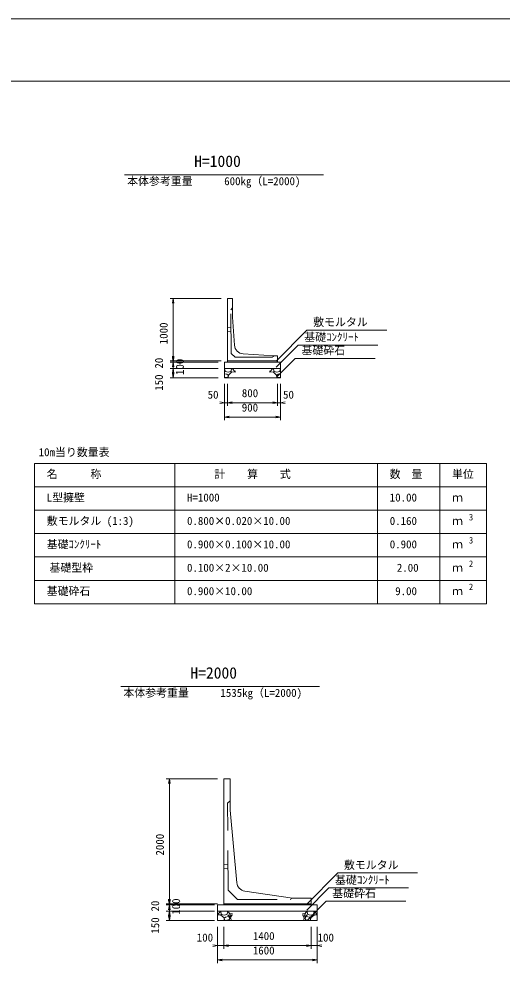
# Model space of a CAD drawing. Units: millimetres, scale not verified. Extents: x 0 to 84100, y 0 to 59400.
# Drawn here: x 34300 to 49799, y 29138 to 59400 of the extents above; entities that cross this region are included whole.
import ezdxf
from ezdxf.enums import TextEntityAlignment as Align

# ---------------------------------------------------------------- set-up
doc = ezdxf.new("R2010")
doc.units = ezdxf.units.MM
doc.header["$LTSCALE"] = 100
doc.linetypes.add('USER1', pattern=[19.05, 12.7, -6.35])
for name, color, linetype, lineweight in [('D-MTR-FRAM（材料表図枠）', 2, 'Continuous', 18), ('D-STR-DIM（寸法）', 7, 'Continuous', 18), ('D-STR-HTXT（旗揚げ）', 7, 'Continuous', 18), ('D-STR-STRn（構造物）', 7, 'Continuous', 18), ('D-STR（構造物外形線）', 1, 'Continuous', 18), ('D-TTL(外枠）', 2, 'Continuous', 18), ('DEFPOINTS_2', 8, 'Continuous', 18)]:
    doc.layers.add(name, color=color, linetype=linetype, lineweight=lineweight)
for name, color, linetype in [('D-MTR-TXT(文字列）', 7, 'Continuous'), ('D-MTR（材料表タイトル）', 7, 'Continuous'), ('D-STR-TXT（文字）', 7, 'Continuous'), ('D-TTL-TXT（文字）', 7, 'Continuous')]:
    doc.layers.add(name, color=color, linetype=linetype)
doc.styles.add('ＭＳ ゴシック', font='')
doc.styles.get('ＭＳ ゴシック').set_extended_font_data('MS Gothic')

msp = doc.modelspace()

# ---------------------------------------------------------------- linework, layer by layer
at = {"layer": 'D-MTR-FRAM（材料表図枠）'}
for p, q in [((34800, 45154.4), (49300, 45154.4)), ((34800, 40654.4), (34800, 45154.4)), ((39300, 40654.4), (39300, 45154.4)), ((45800, 40654.4), (45800, 45154.4)), ((47800, 41954.4), (47800, 45154.4)), ((47800, 40654.4), (47800, 45154.4)), ((49300, 40654.4), (49300, 45154.4)), ((34800, 44404.4), (49300, 44404.4)), ((34800, 43654.4), (49300, 43654.4)), ((34800, 42904.4), (49300, 42904.4)), ((34800, 42154.4), (49300, 42154.4)), ((34800, 41404.4), (49300, 41404.4)), ((34800, 40654.4), (49300, 40654.4))]:
    msp.add_line(p, q, dxfattribs=at)
at = {"layer": 'D-STR-DIM（寸法）'}
for p, q in [((40793.1, 50440), (39148.1, 50440)), ((39223.1, 50290), (39248.1, 50440)), ((39248.1, 50440), (39248.1, 50420)), ((39248.1, 50440), (39273.1, 50290)), ((39248.1, 48460), (39248.1, 50420)), ((40793.1, 48440), (39148.1, 48440)), ((40793.1, 48440), (39148.1, 48440)), ((39248.1, 48440), (39223.1, 48590)), ((39248.1, 48440), (39223.1, 48590)), ((39248.1, 48400), (39223.1, 48550)), ((39273.1, 48590), (39248.1, 48440)), ((39273.1, 48590), (39248.1, 48440)), ((39273.1, 48550), (39248.1, 48400)), ((39248.1, 48460), (39248.1, 48480)), ((39248.1, 48440), (39248.1, 48460)), ((39248.1, 48440), (39248.1, 48460)), ((39248.1, 48420), (39248.1, 48440)), ((39248.1, 48440), (39248.1, 48400)), ((39248.1, 48400), (39248.1, 48420)), ((40693.1, 48400), (39148.1, 48400)), ((40693.1, 48400), (39148.1, 48400)), ((40693.1, 48200), (39148.1, 48200)), ((40693.1, 48200), (39148.1, 48200)), ((39223.1, 48250), (39248.1, 48400)), ((39223.1, 48050), (39248.1, 48200)), ((39223.1, 48050), (39248.1, 48200)), ((39248.1, 48400), (39248.1, 48200)), ((39248.1, 48400), (39248.1, 48380)), ((39248.1, 48400), (39273.1, 48250)), ((39248.1, 48380), (39248.1, 48360)), ((39248.1, 48200), (39248.1, 48180)), ((39248.1, 48200), (39273.1, 48050)), ((39248.1, 48200), (39248.1, 48180)), ((39248.1, 48200), (39273.1, 48050)), ((39248.1, 48180), (39248.1, 47920)), ((39248.1, 48180), (39248.1, 48160)), ((40693.1, 47900), (39148.1, 47900)), ((39248.1, 47900), (39223.1, 48050)), ((39273.1, 48050), (39248.1, 47900)), ((39248.1, 47900), (39248.1, 47920)), ((40893.1, 47700), (40893.1, 46999.7)), ((40893.1, 47700), (40893.1, 46537.1)), ((40993.1, 47700), (40993.1, 46999.7)), ((40993.1, 47700), (40993.1, 46999.7)), ((42593.1, 47700), (42593.1, 46999.7)), ((42593.1, 47700), (42593.1, 46999.7)), ((42693.1, 47700), (42693.1, 46999.7)), ((42693.1, 47700), (42693.1, 46537.1)), ((40743.1, 47124.7), (40893.1, 47099.7)), ((40893.1, 47099.7), (40743.1, 47074.7)), ((40873.1, 47099.7), (40853.1, 47099.7)), ((40893.1, 47099.7), (40873.1, 47099.7)), ((40993.1, 47099.7), (40893.1, 47099.7)), ((40993.1, 47099.7), (41143.1, 47124.7)), ((40993.1, 47099.7), (41143.1, 47124.7)), ((40993.1, 47099.7), (41013.1, 47099.7)), ((41143.1, 47074.7), (40993.1, 47099.7)), ((40993.1, 47099.7), (41013.1, 47099.7)), ((41143.1, 47074.7), (40993.1, 47099.7)), ((41013.1, 47099.7), (41033.1, 47099.7)), ((41013.1, 47099.7), (42573.1, 47099.7)), ((42443.1, 47124.7), (42593.1, 47099.7)), ((42443.1, 47124.7), (42593.1, 47099.7)), ((42593.1, 47099.7), (42443.1, 47074.7)), ((42593.1, 47099.7), (42443.1, 47074.7)), ((42573.1, 47099.7), (42553.1, 47099.7)), ((42593.1, 47099.7), (42573.1, 47099.7)), ((42593.1, 47099.7), (42573.1, 47099.7)), ((42593.1, 47099.7), (42693.1, 47099.7)), ((42693.1, 47099.7), (42843.1, 47124.7)), ((42693.1, 47099.7), (42713.1, 47099.7)), ((42843.1, 47074.7), (42693.1, 47099.7)), ((42713.1, 47099.7), (42733.1, 47099.7)), ((40893.1, 46637.1), (41043.1, 46662.1)), ((40893.1, 46637.1), (40913.1, 46637.1)), ((41043.1, 46612.1), (40893.1, 46637.1)), ((42673.1, 46637.1), (40913.1, 46637.1)), ((42543.1, 46662.1), (42693.1, 46637.1)), ((42693.1, 46637.1), (42543.1, 46612.1)), ((42693.1, 46637.1), (42673.1, 46637.1)), ((40671.4, 35040.6), (39026.4, 35040.6)), ((39101.4, 34890.6), (39126.4, 35040.6)), ((39126.4, 35040.6), (39126.4, 35020.6)), ((39126.4, 35040.6), (39151.4, 34890.6)), ((39126.4, 35020.6), (39126.4, 31060.6)), ((39126.4, 31040.6), (39101.4, 31190.6)), ((39126.4, 31040.6), (39101.4, 31190.6)), ((39151.4, 31190.6), (39126.4, 31040.6)), ((39151.4, 31190.6), (39126.4, 31040.6)), ((40671.4, 31040.6), (39026.4, 31040.6)), ((40671.4, 31040.6), (39026.4, 31040.6)), ((40571.4, 31000.6), (39026.4, 31000.6)), ((40571.4, 31000.6), (39026.4, 31000.6)), ((39126.4, 31000.6), (39101.4, 31150.6)), ((39101.4, 30850.6), (39126.4, 31000.6)), ((39151.4, 31150.6), (39126.4, 31000.6)), ((39126.4, 31060.6), (39126.4, 31080.6)), ((39126.4, 31040.6), (39126.4, 31060.6)), ((39126.4, 31040.6), (39126.4, 31060.6)), ((39126.4, 31020.6), (39126.4, 31040.6)), ((39126.4, 31040.6), (39126.4, 31000.6)), ((39126.4, 31000.6), (39126.4, 31020.6)), ((39126.4, 31000.6), (39126.4, 30800.6)), ((39126.4, 31000.6), (39126.4, 30980.6)), ((39126.4, 31000.6), (39151.4, 30850.6)), ((39126.4, 30980.6), (39126.4, 30960.6)), ((40571.4, 30800.6), (39026.4, 30800.6)), ((40571.4, 30800.6), (39026.4, 30800.6)), ((39101.4, 30650.6), (39126.4, 30800.6)), ((39101.4, 30650.6), (39126.4, 30800.6)), ((39126.4, 30500.6), (39101.4, 30650.6)), ((39126.4, 30800.6), (39126.4, 30780.6)), ((39126.4, 30800.6), (39151.4, 30650.6)), ((39126.4, 30800.6), (39126.4, 30780.6)), ((39126.4, 30800.6), (39151.4, 30650.6)), ((39126.4, 30780.6), (39126.4, 30520.6)), ((39126.4, 30780.6), (39126.4, 30760.6)), ((39151.4, 30650.6), (39126.4, 30500.6)), ((40571.4, 30500.6), (39026.4, 30500.6)), ((39126.4, 30500.6), (39126.4, 30520.6)), ((40671.4, 30300.6), (40671.4, 29600.3)), ((40671.4, 30300.6), (40671.4, 29137.6)), ((40871.4, 30300.6), (40871.4, 29600.3)), ((40871.4, 30300.6), (40871.4, 29600.3)), ((43671.4, 30300.6), (43671.4, 29600.3)), ((43671.4, 30300.6), (43671.4, 29600.3)), ((43871.4, 30300.6), (43871.4, 29600.3)), ((43871.4, 30300.6), (43871.4, 29137.6)), ((40521.4, 29725.3), (40671.4, 29700.3)), ((40671.4, 29700.3), (40521.4, 29675.3)), ((40651.4, 29700.3), (40631.4, 29700.3)), ((40671.4, 29700.3), (40651.4, 29700.3)), ((40871.4, 29700.3), (40671.4, 29700.3)), ((40871.4, 29700.3), (41021.4, 29725.3)), ((40871.4, 29700.3), (41021.4, 29725.3)), ((40871.4, 29700.3), (40891.4, 29700.3)), ((41021.4, 29675.3), (40871.4, 29700.3)), ((40871.4, 29700.3), (40891.4, 29700.3)), ((41021.4, 29675.3), (40871.4, 29700.3)), ((40891.4, 29700.3), (40911.4, 29700.3)), ((40891.4, 29700.3), (43651.4, 29700.3)), ((43521.4, 29725.3), (43671.4, 29700.3)), ((43521.4, 29725.3), (43671.4, 29700.3)), ((43671.4, 29700.3), (43521.4, 29675.3)), ((43671.4, 29700.3), (43521.4, 29675.3)), ((43651.4, 29700.3), (43631.4, 29700.3)), ((43671.4, 29700.3), (43651.4, 29700.3)), ((43671.4, 29700.3), (43651.4, 29700.3)), ((43671.4, 29700.3), (43871.4, 29700.3)), ((43871.4, 29700.3), (44021.4, 29725.3)), ((43871.4, 29700.3), (43891.4, 29700.3)), ((44021.4, 29675.3), (43871.4, 29700.3)), ((43891.4, 29700.3), (43911.4, 29700.3)), ((40671.4, 29237.6), (40821.4, 29262.6)), ((40671.4, 29237.6), (40691.4, 29237.6)), ((40821.4, 29212.6), (40671.4, 29237.6)), ((43851.4, 29237.6), (40691.4, 29237.6)), ((43721.4, 29262.6), (43871.4, 29237.6)), ((43871.4, 29237.6), (43721.4, 29212.6)), ((43871.4, 29237.6), (43851.4, 29237.6))]:
    msp.add_line(p, q, dxfattribs=at)
at = {"layer": 'D-STR-HTXT（旗揚げ）'}
for p, q in [((37690.2, 54400), (44068.5, 54400)), ((42547.6, 48425.3), (43539.3, 49426.6)), ((46099.1, 49426.6), (43539.3, 49426.6)), ((42547.6, 48234.8), (43253.6, 48947.6)), ((45813.4, 48947.6), (43253.6, 48947.6)), ((42576.9, 47926.5), (43164.8, 48520.2)), ((45724.7, 48520.2), (43164.8, 48520.2)), ((37568.5, 38000.6), (43946.9, 38000.6)), ((43535, 31025.9), (44526.7, 32027.1)), ((47086.5, 32027.1), (44526.7, 32027.1)), ((43535, 30835.4), (44241, 31548.2)), ((46800.8, 31548.2), (44241, 31548.2)), ((43564.3, 30527.1), (44152.2, 31120.7)), ((46712, 31120.7), (44152.2, 31120.7))]:
    msp.add_line(p, q, dxfattribs=at)
at = {"layer": 'D-STR-STRn（構造物）'}
for p, q in [((40993.1, 48440), (40993.1, 48400)), ((42593.1, 48440), (42593.1, 48400)), ((40893.1, 48400), (42693.1, 48400)), ((40893.1, 47900), (40893.1, 48400)), ((40893.1, 48200), (42693.1, 48200)), ((40898.7, 48169.1), (40928.6, 48099.1)), ((40904.1, 48169.2), (40917.3, 48200)), ((41098.9, 48098.8), (41123.9, 48168.8)), ((41109.6, 48200), (41123.8, 48169.1)), ((41158.7, 48169), (41170.3, 48200)), ((41213.7, 48109.9), (41158.7, 48169.9)), ((42372.4, 48109.9), (42427.4, 48169.9)), ((42427.5, 48169), (42415.8, 48200)), ((42487.2, 48098.8), (42462.2, 48168.8)), ((42476.6, 48200), (42462.3, 48169.1)), ((42687.5, 48169.1), (42657.5, 48099.1)), ((42682.1, 48169.2), (42668.9, 48200)), ((42693.1, 47900), (42693.1, 48400)), ((40898.8, 48069.1), (40893.1, 48071)), ((40893.1, 48066.1), (40898.2, 48069.2)), ((40974.4, 48014.5), (40893.1, 48026.7)), ((40893.1, 47915.4), (40988.9, 47903.9)), ((40893.1, 47900), (42693.1, 47900)), ((40928.3, 48098.6), (41013.3, 48073.6)), ((41014.3, 47978.5), (40974.3, 48013.5)), ((40988.1, 47903.9), (41013.1, 47948.9)), ((41013.7, 47949.1), (41013.7, 47979.1)), ((41014.2, 48073.6), (41099.2, 48098.6)), ((41018.8, 47984), (41014.8, 47900)), ((41134.2, 48089.1), (41019.2, 47984.1)), ((41252.2, 48078.5), (41133.9, 48088.4)), ((41252.2, 48113.1), (41213.1, 48109.7)), ((42334, 48113.1), (42373, 48109.7)), ((42334, 48078.5), (42452.3, 48088.4)), ((42452, 48089.1), (42567, 47984.1)), ((42571.9, 48073.6), (42486.9, 48098.6)), ((42567.3, 47984), (42571.3, 47900)), ((42571.9, 47978.5), (42611.9, 48013.5)), ((42572.4, 47949.1), (42572.4, 47979.1)), ((42657.9, 48098.6), (42572.9, 48073.6)), ((42598.1, 47903.9), (42573.1, 47948.9)), ((42693.1, 47915.4), (42597.3, 47903.9)), ((42611.8, 48014.5), (42693.1, 48026.7)), ((42687.3, 48069.1), (42693.1, 48071)), ((42693.1, 48066.1), (42687.9, 48069.2)), ((40671.4, 30500.6), (40671.4, 31000.6)), ((40671.4, 31000.6), (43871.4, 31000.6)), ((40871.4, 31040.6), (40871.4, 31000.6)), ((43671.4, 31040.6), (43671.4, 31000.6)), ((43871.4, 30500.6), (43871.4, 31000.6)), ((40671.4, 30800.6), (43871.4, 30800.6)), ((40671.4, 30711.4), (40686.3, 30710.1)), ((40671.4, 30681.2), (40765.7, 30689.1)), ((40685.9, 30710.9), (40740.9, 30770.9)), ((40740.9, 30769.7), (40729.3, 30800.6)), ((40765.6, 30689.7), (40880.6, 30584.7)), ((40790.1, 30800.6), (40775.8, 30769.6)), ((40800.8, 30699.6), (40775.8, 30769.6)), ((40885.5, 30674.3), (40800.5, 30699.3)), ((40880.9, 30584.7), (40884.9, 30500.6)), ((40885.1, 30578.9), (40925.1, 30613.9)), ((40885.9, 30549.7), (40885.9, 30579.7)), ((40971.3, 30699.3), (40886.3, 30674.3)), ((40925.2, 30615), (41025.2, 30630)), ((41001.1, 30769.8), (40971.1, 30699.8)), ((40995.7, 30769.7), (40982.5, 30800.6)), ((41000.7, 30669.7), (41060.7, 30689.7)), ((41076.2, 30624.8), (41001.2, 30669.8)), ((41025.7, 30769.4), (41070.7, 30719.4)), ((41025.8, 30769.6), (41030.8, 30794.6)), ((41025.9, 30629.7), (41075.9, 30579.7)), ((41031, 30794.9), (41053.7, 30800.6)), ((41076, 30579.8), (41036, 30519.8)), ((41061, 30689.3), (41096, 30674.3)), ((41071.3, 30720.1), (41149.4, 30713.3)), ((41095.9, 30674.7), (41075.9, 30624.7)), ((41090.2, 30589.8), (41145.2, 30679.8)), ((41119.3, 30500.6), (41090.8, 30589.7)), ((41145.7, 30679.1), (41149.4, 30679.4)), ((43471.5, 30720.1), (43393.5, 30713.3)), ((43397.1, 30679.1), (43393.5, 30679.4)), ((43452.6, 30589.8), (43397.6, 30679.8)), ((43423.5, 30500.6), (43452.1, 30589.7)), ((43481.9, 30689.3), (43446.9, 30674.3)), ((43446.9, 30674.7), (43466.9, 30624.7)), ((43466.7, 30624.8), (43541.7, 30669.8)), ((43466.9, 30579.8), (43506.9, 30519.8)), ((43517, 30629.7), (43467, 30579.7)), ((43517.2, 30769.4), (43472.2, 30719.4)), ((43542.1, 30669.7), (43482.1, 30689.7)), ((43511.8, 30794.9), (43489.1, 30800.6)), ((43517.1, 30769.6), (43512.1, 30794.6)), ((43617.6, 30615), (43517.6, 30630)), ((43541.8, 30769.8), (43571.8, 30699.8)), ((43547.1, 30769.7), (43560.4, 30800.6)), ((43571.6, 30699.3), (43656.6, 30674.3)), ((43657.8, 30578.9), (43617.8, 30613.9)), ((43657, 30549.7), (43657, 30579.7)), ((43657.4, 30674.3), (43742.4, 30699.3)), ((43662, 30584.7), (43657.9, 30500.6)), ((43777.3, 30689.7), (43662.3, 30584.7)), ((43742, 30699.6), (43767, 30769.6)), ((43752.8, 30800.6), (43767.1, 30769.6)), ((43871.4, 30681.2), (43777.1, 30689.1)), ((43801.9, 30769.7), (43813.5, 30800.6)), ((43856.9, 30710.9), (43801.9, 30770.9)), ((43871.4, 30711.4), (43856.5, 30710.1)), ((40671.4, 30500.6), (43871.4, 30500.6)), ((40911.1, 30504.6), (40886.1, 30549.6)), ((41035.7, 30519.5), (40910.7, 30504.5)), ((43507.2, 30519.5), (43632.2, 30504.5)), ((43631.7, 30504.6), (43656.7, 30549.6))]:
    msp.add_line(p, q, dxfattribs=at)
at = {"layer": 'D-STR（構造物外形線）'}
for p, q in [((40993.1, 48440), (40993.1, 50440)), ((40993.1, 50440), (41153.1, 50440)), ((41153.1, 50440), (41153.1, 49840)), ((41153.1, 49840), (41215, 48942.1)), ((40993.1, 48440), (42593.1, 48440)), ((41495.3, 48663.4), (42493.1, 48600)), ((42593.1, 48600), (42493.1, 48600)), ((42593.1, 48440), (42593.1, 48600)), ((40871.4, 31040.6), (40871.4, 35040.6)), ((40871.4, 35040.6), (41071.4, 35040.6)), ((41071.4, 35040.6), (41071.4, 34040.6)), ((41071.4, 34340.6), (40991.4, 34260.6)), ((41071.4, 34040.6), (41289.5, 31715)), ((41544.3, 31446.2), (43071.4, 31220.6)), ((43671.4, 31220.6), (43071.4, 31220.6)), ((43671.4, 31040.6), (43671.4, 31220.6)), ((40871.4, 31040.6), (43671.4, 31040.6))]:
    msp.add_line(p, q, dxfattribs=at)
at = {"layer": 'D-STR（構造物外形線）', "linetype": 'USER1'}
for p, q in [((41153.1, 50140), (41093.1, 50080)), ((41113.1, 48680), (41093.1, 50080)), ((40993.1, 49510), (41101.4, 49500.5)), ((40993.1, 49370), (41103.1, 49380.5)), ((41233.1, 48560), (41113.1, 48680)), ((41233.1, 48560), (42423.8, 48560)), ((42423.8, 48560), (42493.1, 48600)), ((41011.4, 31480.6), (40991.4, 34260.6)), ((40871.4, 32310.6), (41005.8, 32300.6)), ((40871.4, 32170.6), (41006.3, 32180.6)), ((41011.4, 31480.6), (41311.4, 31180.6)), ((41311.4, 31180.6), (43002.1, 31180.6)), ((43002.1, 31180.6), (43071.4, 31220.6))]:
    msp.add_line(p, q, dxfattribs=at)
at = {"layer": 'D-STR（構造物外形線）'}
for centre, start, end in [((41514.3, 48962.7), 183.94519, 266.36705), ((41588.1, 31743), 185.35583, 261.59663)]:
    msp.add_arc(centre, 300, start, end, dxfattribs=at)
at = {"layer": 'D-TTL(外枠）'}
msp.add_line((2300, 57400), (81800, 57400), dxfattribs=at)
at = {"layer": 'DEFPOINTS_2'}
msp.add_line((0, 59400), (84100, 59400), dxfattribs=at)

# ---------------------------------------------------------------- texts
at = {"layer": 'D-MTR-TXT(文字列）', "style": 'ＭＳ ゴシック'}
for s, height, p in [('本体参考重量', 256.6, (37773.3, 53993.3)), ('600kg（L=2000)', 256.6, (40885.2, 53993.3)), ('名\u3000\u3000\u3000称', 256.6, (35192.3, 44604.4)), ('計\u3000\u3000算\u3000\u3000式', 256.6, (40570, 44604.4)), ('数\u3000量', 256.6, (46192.3, 44604.4)), ('単位', 256.6, (48192.3, 44604.4)), ('L型擁壁', 256.6, (35192.3, 43854.4)), ('H=1000', 256.6, (39692.3, 43854.4)), ('10.00', 256.6, (46195, 43854.4)), ('ｍ', 256.6, (48192.3, 43854.4)), ('敷モルタル (1:3)', 256.6, (35192.3, 43104.4)), ('0.800×0.020×10.00', 256.6, (39692.3, 43104.4)), ('0.160', 256.6, (46195, 43104.4)), ('ｍ', 256.6, (48192.3, 43104.4)), ('3', 205.3, (48732.5, 43264.4)), ('基礎ｺﾝｸﾘｰﾄ', 256.6, (35192.3, 42354.4)), ('0.900×0.100×10.00', 256.6, (39692.3, 42354.4)), ('0.900', 256.6, (46195, 42354.4)), ('3', 205.3, (48732.5, 42524.4)), ('ｍ', 256.6, (48192.3, 42354.4)), ('基礎型枠', 256.6, (35282.3, 41604.4)), ('0.100×2×10.00', 256.6, (39692.3, 41604.4)), ('2.00', 256.6, (46422.4, 41604.4)), ('ｍ', 256.6, (48192.3, 41604.4)), ('2', 205.3, (48732.5, 41774.4)), ('基礎砕石', 256.6, (35192.3, 40854.4)), ('0.900×10.00', 256.6, (39692.3, 40854.4)), (' 9.00', 256.6, (46195, 40854.4)), ('2', 205.3, (48732.5, 41034.4)), ('ｍ', 256.6, (48192.3, 40854.4)), ('本体参考重量', 256.6, (37651.6, 37593.9)), ('1535kg（L=2000)', 256.6, (40763.6, 37593.9))]:
    msp.add_text(s, height=height, dxfattribs=at).set_placement(p, align=Align.BOTTOM_LEFT)
at = {"layer": 'D-MTR（材料表タイトル）', "style": 'ＭＳ ゴシック'}
msp.add_text('10m当り数量表', height=256.6, dxfattribs=at).set_placement((34934.2, 45307), align=Align.BOTTOM_LEFT)
at = {"layer": 'D-STR-DIM（寸法）', "style": 'ＭＳ ゴシック'}
for s, p in [('1000', (39148.1, 48971.9)), ('20', (38998.1, 48190.8)), ('100', (39668.3, 47984.6)), ('150', (38998.1, 47480.5)), ('2000', (39026.4, 32584)), ('100', (39546.7, 30686.1)), ('20', (38876.4, 30791.4)), ('150', (38876.4, 30081.1))]:
    msp.add_text(s, height=256.6, rotation=90, dxfattribs=at).set_placement(p, align=Align.BOTTOM_LEFT)
for s, p in [('800', (41451.1, 47199.7)), ('50', (40353.6, 47151)), ('50', (42772, 47151)), ('900', (41449.3, 46737.1)), ('100', (40005.8, 29751.6)), ('1400', (41803.3, 29800.3)), ('100', (43881.1, 29751.6)), ('1600', (41803.3, 29337.6))]:
    msp.add_text(s, height=256.6, dxfattribs=at).set_placement(p, align=Align.BOTTOM_LEFT)
at = {"layer": 'D-STR-TXT（文字）', "style": 'ＭＳ ゴシック'}
for s, p in [('敷モルタル', (43739.3, 49476.6)), ('基礎ｺﾝｸﾘｰﾄ', (43453.6, 48997.6)), ('基礎砕石', (43364.8, 48570.2)), ('敷モルタル', (44726.7, 32077.1)), ('基礎ｺﾝｸﾘｰﾄ', (44441, 31598.2)), ('基礎砕石', (44352.2, 31170.7))]:
    msp.add_text(s, height=256.6, dxfattribs=at).set_placement(p, align=Align.BOTTOM_LEFT)
at = {"layer": 'D-TTL-TXT（文字）', "style": 'ＭＳ ゴシック'}
for s, p in [('H=1000', (39922, 54544.9)), ('H=2000', (39800.3, 38145.5))]:
    msp.add_text(s, height=366.6, dxfattribs=at).set_placement(p, align=Align.BOTTOM_LEFT)

doc.saveas('drawing.dxf')
